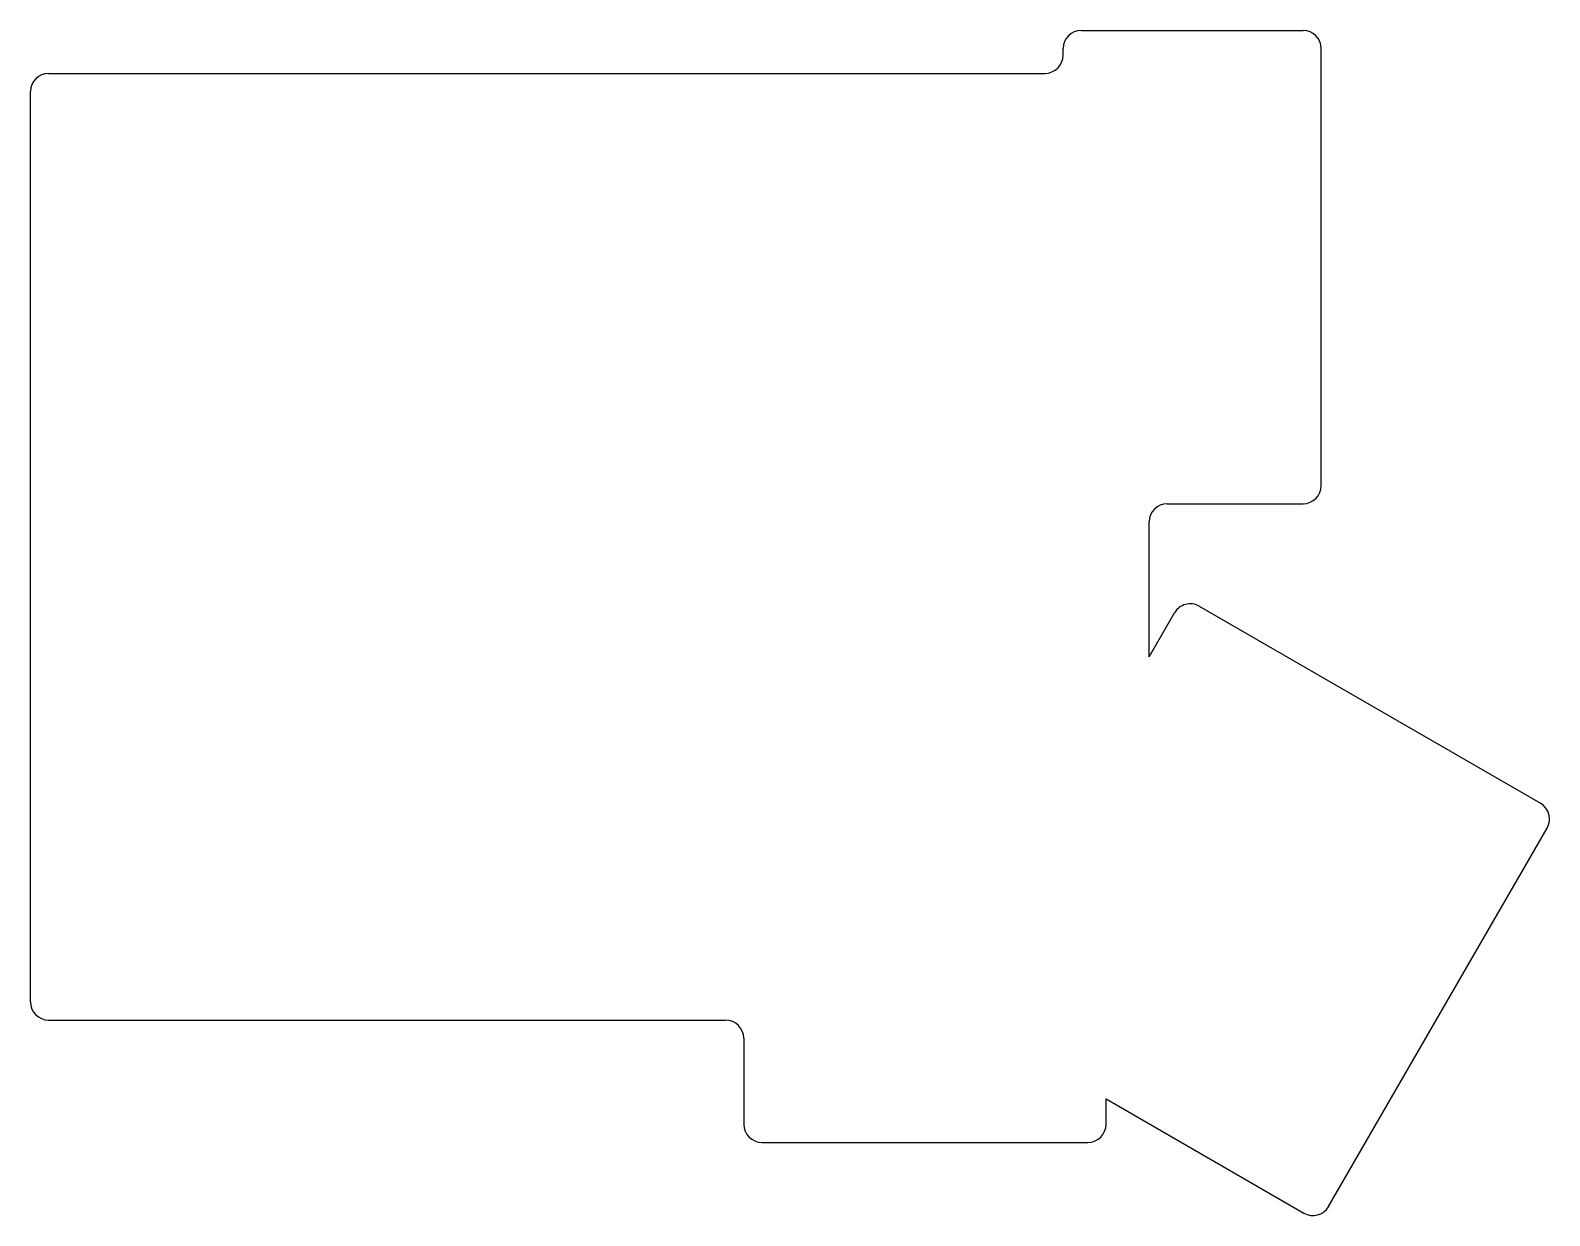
# Model space of a CAD drawing. Header units: millimetres. Extents: x -14 to 153, y -36 to 95.
import ezdxf

# ---------------------------------------------------------------- set-up
doc = ezdxf.new("R2010")
doc.units = ezdxf.units.MM

msp = doc.modelspace()

# ---------------------------------------------------------------- linework, layer by layer
for p, q in [((101.75, 95), (126.25, 95)), ((99.75, 92.25), (99.75, 93)), ((128.25, 44.75), (128.25, 93)), ((-12.25, 90.25), (97.75, 90.25)), ((-14.25, -12.25), (-14.25, 88.25)), ((111.25, 42.75), (126.25, 42.75)), ((109.25, 25.84), (109.25, 40.75)), ((109.25, 25.84), (112.06, 30.7)), ((114.79, 31.43), (152.46, 9.68)), ((129.07, -34.83), (153.2, 6.95)), ((-12.25, -14.25), (62.5, -14.25)), ((64.5, -16.25), (64.5, -25.75)), ((104.5, -22.96), (126.34, -35.57)), ((104.5, -25.75), (104.5, -22.96)), ((66.5, -27.75), (102.5, -27.75))]:
    msp.add_line(p, q)
for centre, start, end in [((101.75, 93), 90, 180), ((126.25, 93), 0, 90), ((97.75, 92.25), 270, 0), ((-12.25, 88.25), 90, 180), ((126.25, 44.75), 270, 0), ((111.25, 40.75), 90, 180), ((113.79, 29.7), 60, 150), ((151.46, 7.95), 330, 60), ((-12.25, -12.25), 180, 270), ((62.5, -16.25), 0, 90), ((66.5, -25.75), 180, 270), ((102.5, -25.75), 270, 0), ((127.34, -33.83), 240, 330)]:
    msp.add_arc(centre, 2, start, end)

doc.saveas('drawing.dxf')
